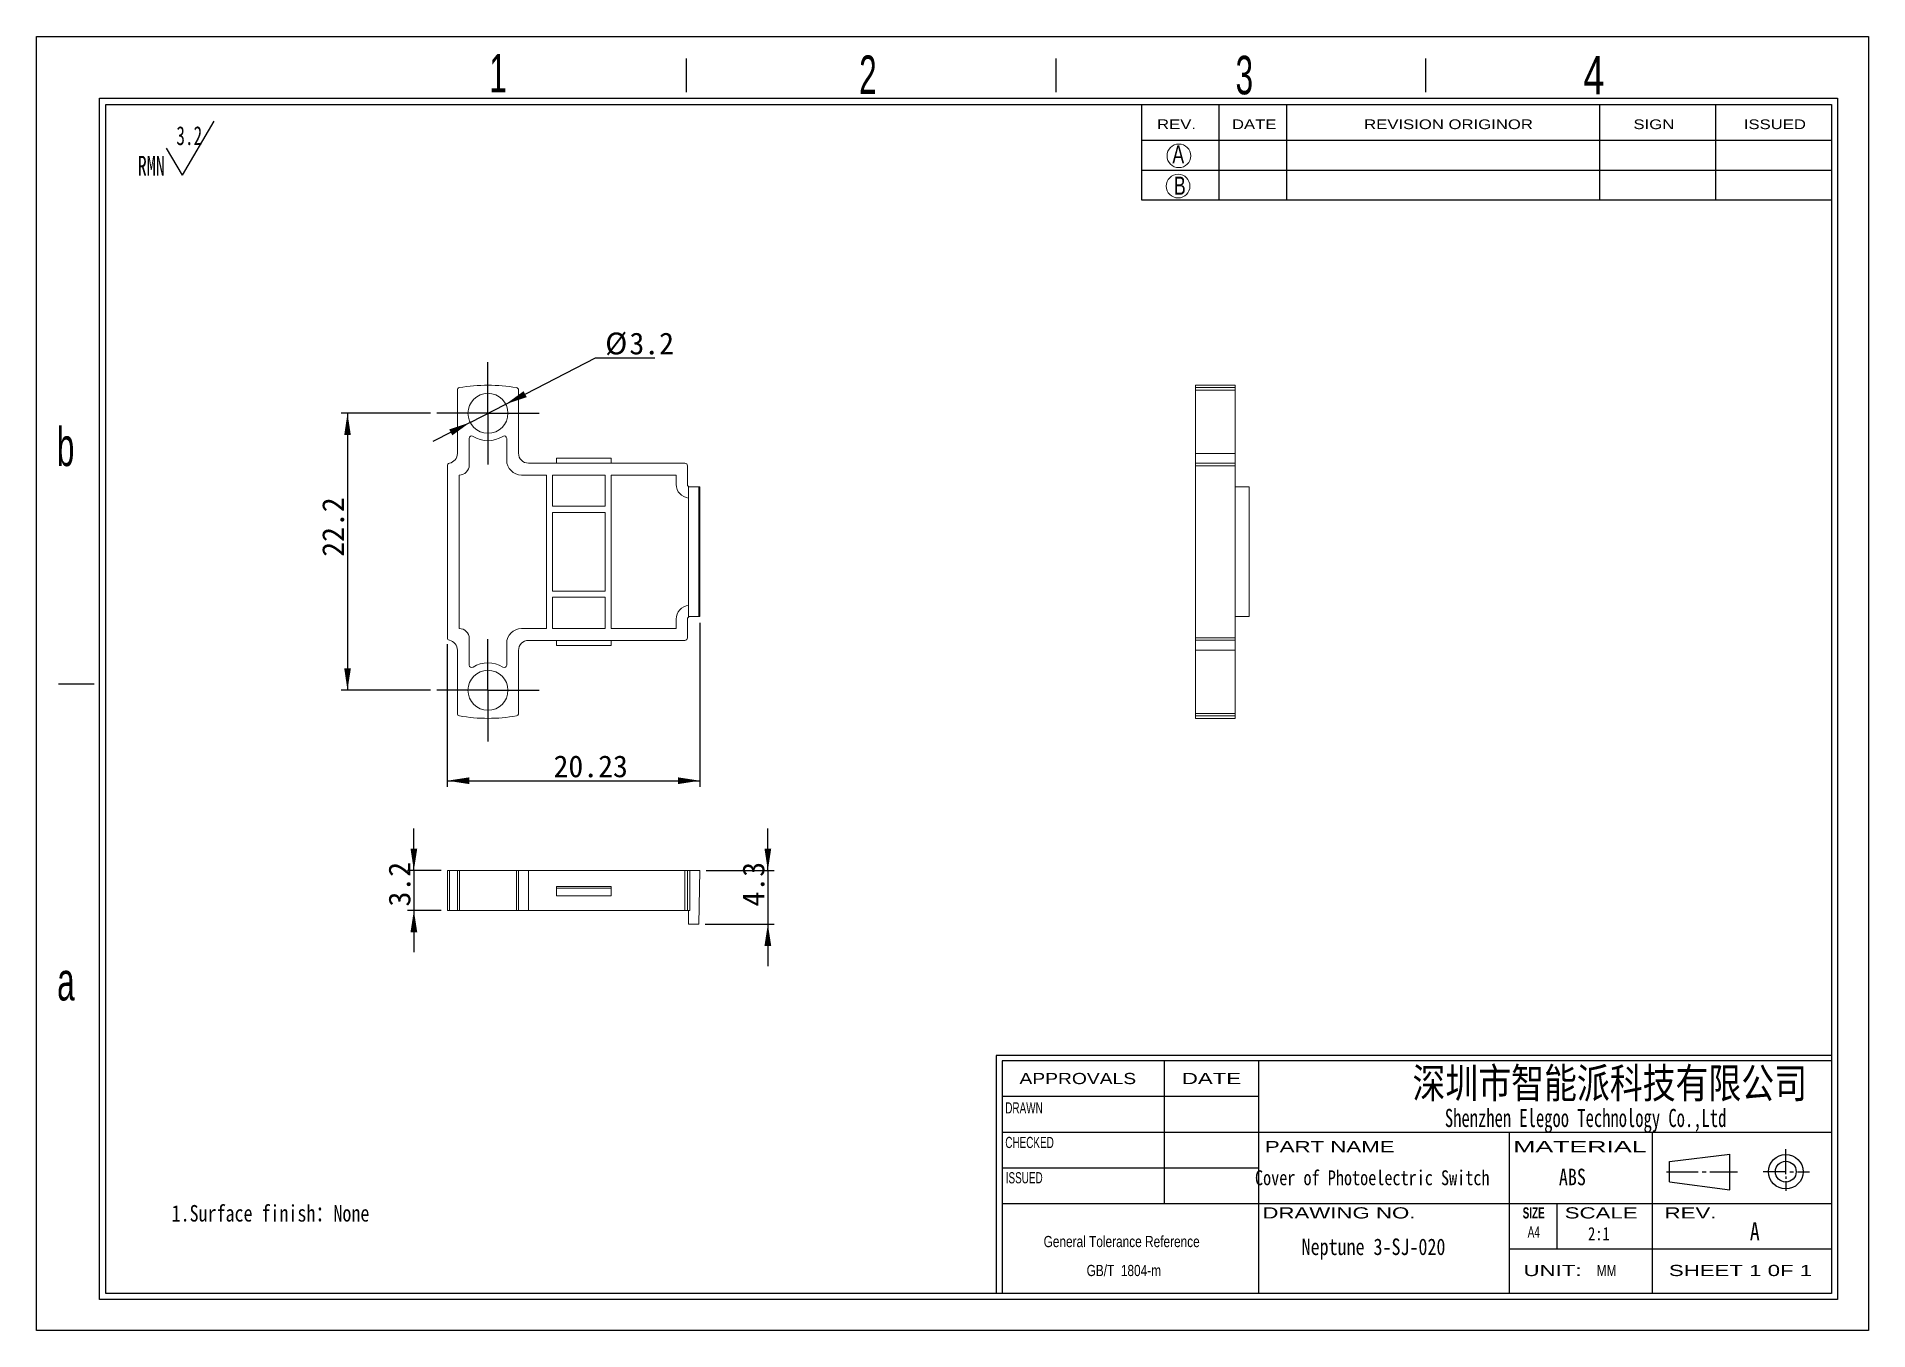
# Model space of a CAD drawing. Header units: millimetres. Extents: x 1 to 148, y 1 to 104.
import ezdxf

# ---------------------------------------------------------------- set-up
doc = ezdxf.new("R2010")
doc.units = ezdxf.units.MM
doc.header["$LTSCALE"] = 0.5
doc.layers.add('SLD-0', color=179, linetype='Continuous')
doc.styles.add('SLDTEXTSTYLE0', font='SIMSUN.TTC', dxfattribs={"width": 0.67})
doc.styles.add('SLDTEXTSTYLE1', font='SIMSUN.TTC', dxfattribs={"width": 0.8})
doc.styles.add('SLDTEXTSTYLE10', font='ARIAL.TTF', dxfattribs={"width": 0.7584})
doc.styles.add('SLDTEXTSTYLE11', font='ARIAL.TTF', dxfattribs={"width": 1.2324})
doc.styles.add('SLDTEXTSTYLE12', font='ARIAL.TTF', dxfattribs={"width": 1.7064})
doc.styles.add('SLDTEXTSTYLE13', font='SIMSUN.TTC', dxfattribs={"width": 0.8, "bigfont": 'bigfont'})
doc.styles.add('SLDTEXTSTYLE14', font='SIMKAI.TTF', dxfattribs={"width": 0.67})
doc.styles.add('SLDTEXTSTYLE15', font='SIMSUN.TTC')
doc.styles.add('SLDTEXTSTYLE2', font='SIMFANG.TTF', dxfattribs={"width": 0.8})
doc.styles.add('SLDTEXTSTYLE3', font='SIMSUN.TTC', dxfattribs={"width": 0.8})
doc.styles.add('SLDTEXTSTYLE4', font='SIMSUN.TTC', dxfattribs={"width": 0.8, "bigfont": 'bigfont'})
doc.styles.add('SLDTEXTSTYLE5', font='ARIAL.TTF', dxfattribs={"width": 0.63516})
doc.styles.add('SLDTEXTSTYLE6', font='GOTHIC.TTF', dxfattribs={"width": 0.7304})
doc.styles.add('SLDTEXTSTYLE7', font='GOTHIC.TTF', dxfattribs={"width": 0.61171})
doc.styles.add('SLDTEXTSTYLE8', font='ARIALBD.TTF', dxfattribs={"width": 0.63516})
doc.styles.add('SLDTEXTSTYLE9', font='ARIAL.TTF', dxfattribs={"width": 1.422})
doc.dimstyles.new('SLDDIMSTYLE0', dxfattribs={"dimtxt": 1.75, "dimasz": 1.75, "dimexe": 0, "dimexo": 0.0625, "dimgap": 0.4375, "dimtad": 2, "dimrnd": 1e-09, "dimzin": 12, "dimdsep": 46, "dimtxsty": 'SLDTEXTSTYLE0', "dimsah": 1, "dimcen": 0.09, "dimadec": 0, "dimazin": 3, "dimtfac": 1, "dimtofl": 0, "dimtmove": 0, "dimatfit": 3, "dimfxl": 0, "dimfrac": 2, "dimtolj": 1, "dimtzin": 12, "dimarcsym": 0})
doc.dimstyles.new('SLDDIMSTYLE1', dxfattribs={"dimtxt": 1.75, "dimasz": 1.75, "dimexe": 0, "dimexo": 0.0625, "dimgap": 0.4375, "dimtad": 0, "dimtih": 1, "dimtoh": 1, "dimrnd": 1e-09, "dimzin": 12, "dimdsep": 46, "dimtxsty": 'SLDTEXTSTYLE0', "dimsah": 1, "dimcen": 0, "dimadec": 0, "dimazin": 3, "dimtfac": 1, "dimtmove": 0, "dimatfit": 3, "dimfxl": 0, "dimfrac": 2, "dimtolj": 1, "dimtzin": 12, "dimarcsym": 0})
doc.dimstyles.new('SLDDIMSTYLE2', dxfattribs={"dimtxt": 1.75, "dimasz": 1.75, "dimexe": 0, "dimexo": 0.0625, "dimgap": 0.4375, "dimtad": 2, "dimrnd": 1e-09, "dimzin": 12, "dimdsep": 46, "dimtxsty": 'SLDTEXTSTYLE0', "dimsah": 1, "dimcen": 0.09, "dimadec": 0, "dimazin": 3, "dimtfac": 1, "dimtmove": 0, "dimatfit": 0, "dimfxl": 0, "dimfrac": 2, "dimtolj": 1, "dimtzin": 12, "dimarcsym": 0})

# ---------------------------------------------------------------- blocks, each defined once
blk = doc.blocks.new('SW_NOTE_0')
at = {"layer": 'SLD-0', "color": 0}
for q in [(6.13, 4.63), (2.3, 2.46)]:
    blk.add_line((3.58, 0.3), q, dxfattribs=at)
at = {"layer": 'SLD-0', "color": 0, "attachment_point": 1, "style": 'SLDTEXTSTYLE0'}
for s, insert, char_height in [('3.2', (3.09, 4.23), 1.516), ('RMN', (0, 1.85), 1.587)]:
    blk.add_mtext(s, dxfattribs=dict(at, insert=insert, char_height=char_height))
blk = doc.blocks.new('SW_NOTE_1')
at = {"layer": 'SLD-0', "color": 0, "char_height": 0.8963, "attachment_point": 2, "style": 'SLDTEXTSTYLE10'}
for s, insert in [('General Tolerance Reference ', (6.51, 1.16)), (' GB/T  1804-m', (6.55, -1.16))]:
    blk.add_mtext(s, dxfattribs=dict(at, insert=insert))
blk = doc.blocks.new('_D')
at = {"layer": 'SLD-0', "color": 5}
for p, q in [((32.35, 74.15), (25.2, 74.15)), ((25.7, 74.15), (25.7, 51.95)), ((32.35, 51.95), (25.2, 51.95))]:
    blk.add_line(p, q, dxfattribs=at)
for points in [[(25.7, 74.15), (25.44, 72.4), (25.97, 72.4)], [(25.7, 51.95), (25.97, 53.7), (25.44, 53.7)]]:
    blk.add_solid(points, dxfattribs=at)
at = {"layer": 'SLD-0', "color": 5, "insert": (23.67, 62.65), "char_height": 1.75, "attachment_point": 1, "rotation": 90, "style": 'SLDTEXTSTYLE15'}
blk.add_mtext('22.2', dxfattribs=at)
blk = doc.blocks.new('_D_1')
at = {"layer": 'SLD-0', "color": 5}
for p, q in [((53.93, 57.35), (53.93, 44.2)), ((33.7, 55.65), (33.7, 44.2)), ((33.7, 44.7), (53.93, 44.7))]:
    blk.add_line(p, q, dxfattribs=at)
for points in [[(33.7, 44.7), (35.45, 44.43), (35.45, 44.97)], [(53.93, 44.7), (52.18, 44.97), (52.18, 44.43)]]:
    blk.add_solid(points, dxfattribs=at)
at = {"layer": 'SLD-0', "color": 5, "insert": (42.21, 46.73), "char_height": 1.75, "attachment_point": 1, "style": 'SLDTEXTSTYLE15'}
blk.add_mtext('20.23', dxfattribs=at)
blk = doc.blocks.new('_D_2')
at = {"layer": 'SLD-0', "color": 5}
for p, q in [((38.38, 74.88), (45.56, 78.58)), ((45.56, 78.58), (50.33, 78.58)), ((35.53, 73.42), (38.38, 74.88)), ((35.53, 73.42), (32.54, 71.88))]:
    blk.add_line(p, q, dxfattribs=at)
for points in [[(38.38, 74.88), (40.06, 75.44), (39.81, 75.92)], [(35.53, 73.42), (33.85, 72.85), (34.1, 72.38)]]:
    blk.add_solid(points, dxfattribs=at)
at = {"layer": 'SLD-0', "color": 5, "char_height": 1.75, "attachment_point": 1, "style": 'SLDTEXTSTYLE15'}
for s, insert in [('%%c', (46.35, 80.62)), ('3.2', (48.29, 80.62))]:
    blk.add_mtext(s, dxfattribs=dict(at, insert=insert))
blk = doc.blocks.new('SW_CENTERMARKSYMBOL_0')
at = {"layer": 'SLD-0', "color": 0}
for p, q in [((0, 2.5), (0, 4.1)), ((0, 0), (0, 2.5)), ((-2.5, 0), (-4.1, 0)), ((0, 0), (-2.5, 0)), ((0, 0), (0, -2.5)), ((0, 0), (2.5, 0)), ((2.5, 0), (4.1, 0)), ((0, -2.5), (0, -4.1))]:
    blk.add_line(p, q, dxfattribs=at)
blk = doc.blocks.new('SW_CENTERMARKSYMBOL_1')
at = {"layer": 'SLD-0', "color": 0}
for p, q in [((0, 2.5), (0, 4.1)), ((0, 0), (0, 2.5)), ((-2.5, 0), (-4.1, 0)), ((0, 0), (-2.5, 0)), ((0, 0), (0, -2.5)), ((0, 0), (2.5, 0)), ((2.5, 0), (4.1, 0)), ((0, -2.5), (0, -4.1))]:
    blk.add_line(p, q, dxfattribs=at)
blk = doc.blocks.new('SW_CENTERMARKSYMBOL_2')
at = {"layer": 'SLD-0', "color": 0}
for p, q in [((0, 2.5), (0, 4.1)), ((0, 0), (0, 2.5)), ((-2.5, 0), (-4.1, 0)), ((0, 0), (-2.5, 0)), ((0, 0), (0, -2.5)), ((0, 0), (2.5, 0)), ((2.5, 0), (4.1, 0)), ((0, -2.5), (0, -4.1))]:
    blk.add_line(p, q, dxfattribs=at)
blk = doc.blocks.new('SW_CENTERMARKSYMBOL_3')
at = {"layer": 'SLD-0', "color": 0}
for p, q in [((0, 2.5), (0, 4.1)), ((0, 0), (0, 2.5)), ((-2.5, 0), (-4.1, 0)), ((0, 0), (-2.5, 0)), ((0, 0), (0, -2.5)), ((0, 0), (2.5, 0)), ((2.5, 0), (4.1, 0)), ((0, -2.5), (0, -4.1))]:
    blk.add_line(p, q, dxfattribs=at)
blk = doc.blocks.new('_D_3')
at = {"layer": 'SLD-0', "color": 5}
for p, q in [((59.38, 37.51), (59.38, 40.88)), ((54.43, 37.51), (59.88, 37.51)), ((59.38, 37.51), (59.38, 33.21)), ((54.36, 33.21), (59.88, 33.21)), ((59.38, 33.21), (59.38, 29.85))]:
    blk.add_line(p, q, dxfattribs=at)
for points in [[(59.38, 37.51), (59.65, 39.26), (59.11, 39.26)], [(59.38, 33.21), (59.11, 31.46), (59.65, 31.46)]]:
    blk.add_solid(points, dxfattribs=at)
at = {"layer": 'SLD-0', "color": 5, "insert": (57.35, 34.62), "char_height": 1.75, "attachment_point": 1, "rotation": 90, "style": 'SLDTEXTSTYLE15'}
blk.add_mtext('4.3', dxfattribs=at)
blk = doc.blocks.new('_D_4')
at = {"layer": 'SLD-0', "color": 5}
for p, q in [((31.02, 37.51), (31.02, 40.88)), ((33.2, 37.51), (30.52, 37.51)), ((31.02, 37.51), (31.02, 34.31)), ((33.2, 34.31), (30.52, 34.31)), ((31.02, 34.31), (31.02, 30.95))]:
    blk.add_line(p, q, dxfattribs=at)
for points in [[(31.02, 37.51), (31.29, 39.26), (30.75, 39.26)], [(31.02, 34.31), (30.75, 32.56), (31.29, 32.56)]]:
    blk.add_solid(points, dxfattribs=at)
at = {"layer": 'SLD-0', "color": 5, "insert": (28.99, 34.62), "char_height": 1.75, "attachment_point": 1, "rotation": 90, "style": 'SLDTEXTSTYLE15'}
blk.add_mtext('3.2', dxfattribs=at)

msp = doc.modelspace()

# ---------------------------------------------------------------- linework, layer by layer
at = {"color": 7, "linetype": 'Continuous', "lineweight": 15}
for p, q in [((96.832, 76.4), (93.632, 76.4)), ((93.632, 76.203), (93.632, 76.4)), ((96.832, 76.203), (96.832, 76.4)), ((34.505, 70.929), (34.505, 76.006)), ((39.405, 76.006), (39.405, 70.949)), ((93.632, 76.203), (96.832, 76.203)), ((93.632, 76.006), (93.632, 76.203)), ((96.832, 76.006), (93.632, 76.006)), ((93.632, 70.929), (93.632, 76.006)), ((96.832, 76.203), (96.832, 76.006)), ((96.832, 70.929), (96.832, 76.006)), ((35.455, 72.132), (35.455, 69.999)), ((38.455, 70.399), (38.455, 72.132)), ((46.835, 70.549), (42.435, 70.549)), ((42.435, 70.149), (42.435, 70.549)), ((46.835, 70.549), (46.835, 70.149)), ((93.632, 70.929), (96.832, 70.929)), ((93.632, 70.145), (93.632, 70.929)), ((96.832, 70.929), (96.832, 70.145)), ((33.705, 56.149), (33.705, 69.949)), ((34.655, 56.899), (34.655, 69.199)), ((39.655, 69.199), (41.635, 69.199)), ((40.205, 70.149), (52.735, 70.149)), ((41.635, 69.199), (41.635, 56.899)), ((42.135, 69.199), (46.335, 69.199)), ((42.135, 66.699), (42.135, 69.199)), ((46.335, 69.199), (46.335, 66.699)), ((46.835, 69.199), (52.035, 69.199)), ((46.835, 56.899), (46.835, 69.199)), ((52.035, 69.199), (52.035, 68.449)), ((52.935, 68.449), (52.935, 69.949)), ((96.832, 70.145), (93.632, 70.145)), ((93.632, 69.949), (93.632, 70.145)), ((93.632, 69.949), (93.632, 56.149)), ((96.832, 69.949), (93.632, 69.949)), ((96.832, 70.145), (96.832, 69.949)), ((96.832, 56.149), (96.832, 69.949)), ((53.035, 68.249), (53.035, 57.849)), ((53.86, 68.249), (53.035, 68.249)), ((53.86, 68.249), (53.86, 57.849)), ((53.935, 68.249), (53.86, 68.249)), ((53.935, 57.849), (53.935, 68.249)), ((96.832, 68.249), (97.932, 68.249)), ((97.932, 68.249), (97.932, 57.849)), ((46.335, 66.699), (42.135, 66.699)), ((42.135, 66.199), (46.335, 66.199)), ((42.135, 59.899), (42.135, 66.199)), ((46.335, 66.199), (46.335, 59.899)), ((46.335, 59.899), (42.135, 59.899)), ((42.135, 59.399), (46.335, 59.399)), ((42.135, 56.899), (42.135, 59.399)), ((46.335, 59.399), (46.335, 56.899)), ((52.035, 57.649), (52.035, 56.899)), ((52.935, 56.149), (52.935, 57.649)), ((53.035, 57.849), (53.86, 57.849)), ((53.86, 57.849), (53.935, 57.849)), ((97.932, 57.849), (96.832, 57.849)), ((35.455, 56.099), (35.455, 53.967)), ((41.635, 56.899), (39.655, 56.899)), ((52.735, 55.949), (40.205, 55.949)), ((46.335, 56.899), (42.135, 56.899)), ((42.435, 55.549), (42.435, 55.949)), ((52.035, 56.899), (46.835, 56.899)), ((46.835, 55.949), (46.835, 55.549)), ((93.632, 56.149), (96.832, 56.149)), ((93.632, 55.953), (93.632, 56.149)), ((93.632, 55.953), (96.832, 55.953)), ((93.632, 55.17), (93.632, 55.953)), ((96.832, 56.149), (96.832, 55.953)), ((96.832, 55.953), (96.832, 55.17)), ((34.505, 50.092), (34.505, 55.17)), ((38.455, 53.967), (38.455, 55.699)), ((39.405, 55.149), (39.405, 50.092)), ((42.435, 55.549), (46.835, 55.549)), ((96.832, 55.17), (93.632, 55.17)), ((93.632, 50.092), (93.632, 55.17)), ((96.832, 50.092), (96.832, 55.17)), ((93.632, 50.092), (96.832, 50.092)), ((93.632, 49.895), (93.632, 50.092)), ((96.832, 50.092), (96.832, 49.895)), ((96.832, 49.895), (93.632, 49.895)), ((93.632, 49.698), (93.632, 49.895)), ((93.632, 49.698), (96.832, 49.698)), ((96.832, 49.698), (96.832, 49.895)), ((33.705, 34.311), (33.705, 37.511)), ((33.705, 37.511), (33.865, 37.511)), ((33.865, 34.311), (33.865, 37.511)), ((33.865, 37.511), (34.505, 37.511)), ((34.505, 34.311), (34.505, 37.511)), ((34.505, 37.511), (34.67, 37.511)), ((34.67, 37.511), (34.67, 34.311)), ((34.67, 37.511), (39.239, 37.511)), ((39.239, 34.311), (39.239, 37.511)), ((39.239, 37.511), (39.405, 37.511)), ((39.405, 37.511), (39.405, 34.311)), ((39.405, 37.511), (40.205, 37.511)), ((40.205, 37.511), (40.205, 34.311)), ((52.735, 37.511), (40.205, 37.511)), ((52.735, 34.311), (52.735, 37.511)), ((52.935, 37.511), (52.735, 37.511)), ((52.935, 34.311), (52.935, 37.511)), ((52.935, 37.511), (53.135, 37.511)), ((53.135, 34.311), (53.135, 37.511)), ((53.135, 37.511), (53.935, 37.511)), ((53.935, 37.511), (53.86, 33.211)), ((42.435, 36.211), (46.835, 36.211)), ((42.435, 36.086), (42.435, 36.211)), ((46.835, 36.086), (42.435, 36.086)), ((42.435, 35.486), (42.435, 36.086)), ((46.835, 35.486), (42.435, 35.486)), ((46.835, 36.211), (46.835, 36.086)), ((46.835, 36.086), (46.835, 35.486)), ((33.865, 34.311), (33.705, 34.311)), ((34.505, 34.311), (33.865, 34.311)), ((34.67, 34.311), (34.505, 34.311)), ((34.67, 34.311), (39.239, 34.311)), ((39.405, 34.311), (39.239, 34.311)), ((40.205, 34.311), (39.405, 34.311)), ((40.205, 34.311), (52.735, 34.311)), ((52.935, 34.311), (52.735, 34.311)), ((53.135, 34.311), (52.935, 34.311)), ((53.035, 34.311), (53.035, 33.211)), ((53.86, 33.211), (53.035, 33.211))]:
    msp.add_line(p, q, dxfattribs=at)
for centre in [(36.955, 74.149), (36.955, 51.949)]:
    msp.add_circle(centre, 1.6, dxfattribs=at)
for centre, radius, start, end in [((36.955, 63.049), 13.351, 80.14872, 99.85128), ((34.705, 76.006), 0.2, 99.85128, 180), ((39.205, 76.006), 0.2, 0, 80.14872), ((35.655, 72.132), 0.2, 57.20283, 180), ((36.955, 74.149), 2.2, 237.20283, 302.79717), ((38.255, 72.132), 0.2, 0, 122.79717), ((33.705, 70.929), 0.8, 281.54664, 0), ((40.205, 70.949), 0.8, 180, 270), ((33.905, 69.949), 0.2, 101.54664, 180), ((34.655, 69.999), 0.8, 270.01185, 0), ((39.655, 70.399), 1.2, 180, 270), ((52.735, 69.949), 0.2, 0, 90), ((53.135, 68.449), 1.1, 180, 264.78409), ((53.135, 68.449), 0.2, 180, 270), ((53.135, 57.649), 1.1, 95.21591, 180), ((53.135, 57.649), 0.2, 90, 180), ((33.905, 56.149), 0.2, 180, 258.45336), ((33.705, 55.17), 0.8, 0, 78.45336), ((34.655, 56.099), 0.8, 0, 89.98815), ((39.655, 55.699), 1.2, 90, 180), ((40.205, 55.149), 0.8, 90, 180), ((52.735, 56.149), 0.2, 270, 0), ((35.655, 53.967), 0.2, 180, 302.79717), ((36.955, 51.949), 2.2, 57.20283, 122.79717), ((38.255, 53.967), 0.2, 237.20283, 0), ((34.705, 50.092), 0.2, 180, 260.14872), ((39.205, 50.092), 0.2, 279.85128, 0), ((36.955, 63.049), 13.351, 260.14872, 279.85128)]:
    msp.add_arc(centre, radius, start, end, dxfattribs=at)
at = {"layer": 'SLD-0'}
for p, q in [((0.795, 104.337), (147.553, 104.337)), ((0.795, 0.647), (0.795, 104.337)), ((147.553, 104.337), (147.553, 0.647)), ((6.337, 3.609), (6.337, 98.905)), ((6.337, 98.905), (144.591, 98.905)), ((126.009, 98.905), (126.009, 91.257)), ((135.3, 98.905), (135.3, 91.257)), ((144.591, 98.905), (144.591, 3.609)), ((144.591, 3.609), (6.337, 3.609)), ((147.553, 0.647), (0.795, 0.647))]:
    msp.add_line(p, q, dxfattribs=at)
at = {"layer": 'SLD-0', "color": 6, "linetype": 'Continuous'}
for p, q in [((52.851, 99.893), (52.851, 102.585)), ((82.476, 99.893), (82.476, 102.585)), ((112.102, 99.893), (112.102, 102.585)), ((5.844, 3.116), (5.844, 99.399)), ((5.844, 99.399), (145.084, 99.399)), ((145.084, 99.399), (145.084, 3.116)), ((5.402, 52.426), (2.534, 52.426)), ((145.084, 3.116), (5.844, 3.116))]:
    msp.add_line(p, q, dxfattribs=at)
at = {"layer": 'SLD-0', "color": 179, "linetype": 'Continuous'}
for p, q in [((89.329, 98.905), (89.329, 91.257)), ((95.525, 98.905), (95.525, 91.257)), ((100.943, 98.905), (100.943, 91.257)), ((89.329, 96.037), (144.591, 96.037)), ((89.329, 93.647), (144.591, 93.647)), ((89.329, 91.257), (144.591, 91.257)), ((144.591, 22.665), (77.665, 22.665)), ((77.665, 22.665), (77.665, 3.609)), ((144.591, 22.253), (78.143, 22.253)), ((78.143, 22.253), (78.143, 3.609)), ((91.14, 22.253), (91.14, 10.78)), ((98.699, 22.253), (98.699, 3.609)), ((98.699, 19.385), (78.143, 19.385)), ((144.591, 16.517), (78.143, 16.517)), ((118.776, 16.517), (118.776, 3.609)), ((130.249, 3.609), (130.249, 16.517)), ((131.628, 14.177), (136.444, 14.769)), ((136.444, 11.923), (136.444, 14.769)), ((140.935, 13.175), (140.935, 15.158)), ((98.699, 13.648), (78.143, 13.648)), ((131.393, 13.366), (133.915, 13.366)), ((131.628, 12.553), (131.628, 14.177)), ((134.23, 13.366), (134.546, 13.366)), ((134.861, 13.366), (137.068, 13.366)), ((140.935, 13.366), (139.134, 13.366)), ((141.25, 13.366), (141.565, 13.366)), ((141.881, 13.366), (142.826, 13.366)), ((131.628, 12.553), (136.444, 11.923)), ((140.935, 12.983), (140.935, 12.792)), ((140.935, 12.6), (140.935, 11.833)), ((144.591, 10.78), (78.143, 10.78)), ((122.601, 10.78), (122.601, 7.195)), ((118.776, 7.195), (144.591, 7.195))]:
    msp.add_line(p, q, dxfattribs=at)
at = {"layer": 'SLD-0', "lineweight": 0}
for centre in [(92.311, 94.782), (92.25, 92.357)]:
    msp.add_circle(centre, 0.947, dxfattribs=at)
at = {"layer": 'SLD-0', "color": 179, "linetype": 'Continuous'}
for radius in [1.386, 0.834]:
    msp.add_circle((140.935, 13.366), radius, dxfattribs=at)

# ---------------------------------------------------------------- block references
at = {"layer": 'SLD-0'}
msp.add_blockref('SW_NOTE_0', (8.898, 92.929), dxfattribs=at)
at = {"layer": 'SLD-0', "color": 1}
for name, p in [('SW_CENTERMARKSYMBOL_1', (36.955, 74.149)), ('SW_CENTERMARKSYMBOL_0', (36.955, 51.949))]:
    msp.add_blockref(name, p, dxfattribs=at)
at = {"layer": 'SLD-0', "color": 5}
for name, p in [('SW_CENTERMARKSYMBOL_3', (36.955, 74.149)), ('SW_CENTERMARKSYMBOL_2', (36.955, 51.949))]:
    msp.add_blockref(name, p, dxfattribs=at)
at = {"layer": 'SLD-0', "color": 179}
msp.add_blockref('SW_NOTE_1', (81.219, 7.055), dxfattribs=at)

# ---------------------------------------------------------------- texts
at = {"layer": 'SLD-0'}
for s, insert, char_height, attachment_point, style in [('1', (37.055, 102.949), 3.086, 1, 'SLDTEXTSTYLE7'), ('2', (66.694, 102.828), 3.086, 1, 'SLDTEXTSTYLE7'), ('3', (96.853, 102.797), 3.086, 1, 'SLDTEXTSTYLE7'), ('4', (124.72, 102.793), 3.086, 1, 'SLDTEXTSTYLE6'), ('A', (91.789, 95.626), 1.452, 1, 'SLDTEXTSTYLE6'), ('B', (91.916, 93.119), 1.452, 1, 'SLDTEXTSTYLE6'), ('b', (2.417, 73.01), 3.086, 1, 'SLDTEXTSTYLE7'), ('a', (2.44, 30.176), 3.086, 1, 'SLDTEXTSTYLE7'), ('\\M+1905B圳\\M+18E73\\M+19271\\M+1945C\\M+19468\\M+189C8\\M+18B5A\\M+1974C\\M+18CC0\\M+18CF6\\M+18E69', (126.838, 21.669), 2.41404, 2, 'SLDTEXTSTYLE13'), ('Cover of Photoelectric Switch', (107.805, 13.474), 1.19063, 2, 'SLDTEXTSTYLE3'), ('ABS', (123.839, 13.603), 1.3229, 2, 'SLDTEXTSTYLE3'), ('A', (138.057, 9.315), 1.455, 1, 'SLDTEXTSTYLE1'), ('Neptune 3-SJ-020', (107.906, 8.008), 1.32292, 2, 'SLDTEXTSTYLE3')]:
    msp.add_mtext(s, dxfattribs=dict(at, insert=insert, char_height=char_height, attachment_point=attachment_point, style=style))
at = {"layer": 'SLD-0', "color": 179}
for s, insert, char_height, attachment_point, style in [('REV.', (90.564, 97.7), 0.7768, 1, 'SLDTEXTSTYLE11'), ('DATE', (96.563, 97.7), 0.7768, 1, 'SLDTEXTSTYLE11'), ('REVISION ORIGINOR', (107.154, 97.7), 0.77682, 1, 'SLDTEXTSTYLE11'), ('SIGN', (128.733, 97.7), 0.7768, 1, 'SLDTEXTSTYLE11'), ('ISSUED', (137.574, 97.7), 0.7768, 1, 'SLDTEXTSTYLE11'), ('APPROVALS', (84.213, 21.281), 0.8963, 2, 'SLDTEXTSTYLE11'), ('DATE', (94.925, 21.281), 0.8963, 2, 'SLDTEXTSTYLE9'), ('DRAWN', (79.902, 18.926), 0.8963, 2, 'SLDTEXTSTYLE5'), ('Shenzhen Elegoo Technology Co.,Ltd', (124.899, 18.4), 1.45521, 2, 'SLDTEXTSTYLE14'), ('CHECKED', (80.348, 16.157), 0.8963, 2, 'SLDTEXTSTYLE5'), ('PART NAME', (104.397, 15.823), 0.8963, 2, 'SLDTEXTSTYLE9'), ('MATERIAL', (124.44, 15.823), 0.8963, 2, 'SLDTEXTSTYLE12'), ('ISSUED', (79.918, 13.327), 0.8963, 2, 'SLDTEXTSTYLE5'), ('DRAWING NO.', (105.134, 10.511), 0.89633, 2, 'SLDTEXTSTYLE9'), ('SIZE', (120.739, 10.511), 0.8963, 2, 'SLDTEXTSTYLE8'), ('SCALE', (126.144, 10.511), 0.8963, 2, 'SLDTEXTSTYLE9'), ('REV.', (133.305, 10.511), 0.8963, 2, 'SLDTEXTSTYLE9'), ('A4', (120.745, 8.977), 0.8963, 2, 'SLDTEXTSTYLE5'), ('2:1', (125.965, 8.928), 1.0583, 2, 'SLDTEXTSTYLE2'), ('UNIT:', (122.249, 5.895), 0.8963, 2, 'SLDTEXTSTYLE9'), ('MM', (126.58, 5.895), 0.8963, 2, 'SLDTEXTSTYLE10'), ('SHEET 1 0F 1', (137.31, 5.895), 0.89633, 2, 'SLDTEXTSTYLE9')]:
    msp.add_mtext(s, dxfattribs=dict(at, insert=insert, char_height=char_height, attachment_point=attachment_point, style=style))
at = {"layer": 'SLD-0', "color": 5, "insert": (11.612, 10.691), "char_height": 1.32292, "attachment_point": 1, "style": 'SLDTEXTSTYLE4'}
msp.add_mtext('1.Surface finish\\M+18146None', dxfattribs=at)

# ---------------------------------------------------------------- dimensions: what is measured, and where the dimension line sits
at = {"layer": 'SLD-0', "color": 5}
dim = msp.add_diameter_dim_2p(p1=(38.377, 74.882), p2=(35.532, 73.417), dimstyle='SLDDIMSTYLE1', dxfattribs=at)
dim.commit()
dim.dimension.update_dxf_attribs({"geometry": '_D_2', "text_midpoint": (48.34, 79.848), "dimtype": 163})
for base, p1, p2, dimstyle, picture, middle in [((25.705, 51.949), (32.855, 74.149), (32.855, 51.949), 'SLDDIMSTYLE0', '_D', (25.705, 64.014)), ((31.024, 34.311), (33.705, 37.511), (33.705, 34.311), 'SLDDIMSTYLE2', '_D_4', (31.024, 35.641)), ((59.383, 33.211), (53.935, 37.511), (53.86, 33.211), 'SLDDIMSTYLE2', '_D_3', (59.383, 35.641))]:
    dim = msp.add_linear_dim(base=base, p1=p1, p2=p2, angle=90, dimstyle=dimstyle, dxfattribs=at)
    dim.commit()
    dim.dimension.update_dxf_attribs({"geometry": picture, "text_midpoint": middle, "dimtype": 160})
dim = msp.add_linear_dim(base=(53.935, 44.698), p1=(33.705, 56.149), p2=(53.935, 57.849), dimstyle='SLDDIMSTYLE0', dxfattribs=at)
dim.commit()
dim.dimension.update_dxf_attribs({"geometry": '_D_1', "text_midpoint": (43.912, 44.698), "dimtype": 160})

doc.saveas('drawing.dxf')
